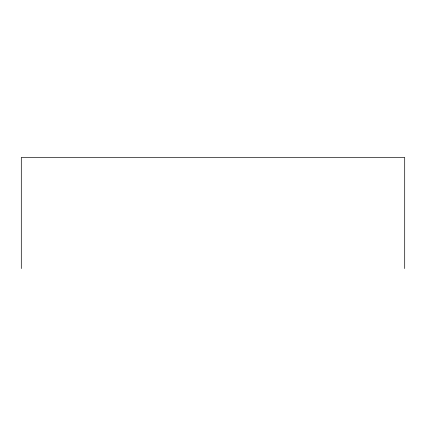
<?xml version="1.0" encoding="UTF-8"?>
<svg xmlns="http://www.w3.org/2000/svg" width="426" height="426" viewBox="0 0 426 426"><rect width="100%" height="100%" fill="white"/><g stroke="black" fill="none" stroke-linecap="round" stroke-linejoin="round"><path stroke-width="0.64" d="M404.7 268.556L404.7 157.444L21.3 157.444L21.3 268.556"/></g></svg>
